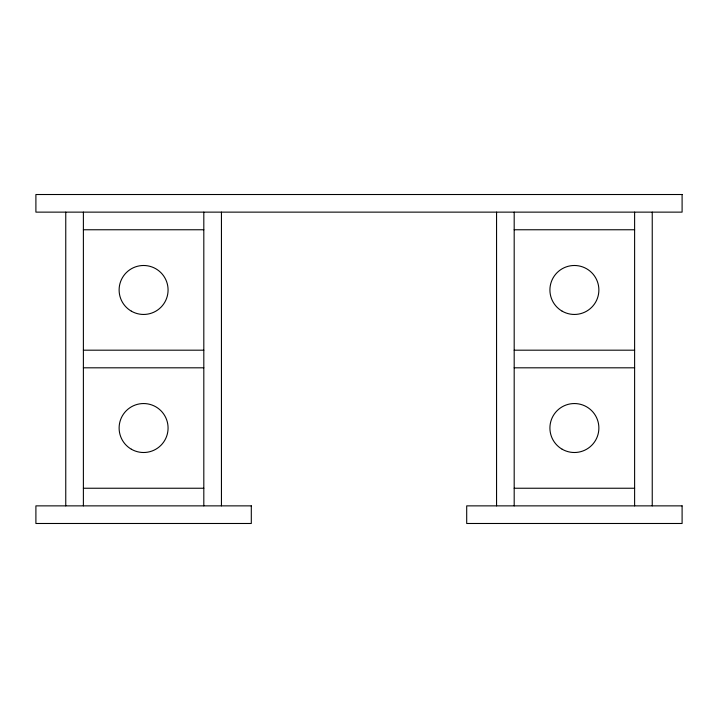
<?xml version="1.0" encoding="UTF-8"?>
<svg xmlns="http://www.w3.org/2000/svg" width="718" height="718" viewBox="0 0 718 718"><rect width="100%" height="100%" fill="white"/><g stroke="black" fill="none" stroke-linecap="round" stroke-linejoin="round"><path stroke-width="1.08" d="M83.387 229.76L203.813 229.76M514.187 229.76L634.613 229.76M83.387 350.187L203.813 350.187M514.187 350.187L634.613 350.187M83.387 367.813L203.813 367.813M514.187 367.813L634.613 367.813M83.387 488.24L203.813 488.24M514.187 488.24L634.613 488.24M652.24 212.133L652.24 505.867M634.613 212.133L634.613 505.867M514.187 212.133L514.187 505.867M496.56 212.133L496.56 505.867M221.44 212.133L221.44 505.867M203.813 212.133L203.813 505.867M83.387 212.133L83.387 505.867M65.76 212.133L65.76 505.867M682.1 194.515L35.9 194.515L35.9 212.133L682.1 212.133L682.1 194.515M251.3 505.867L35.9 505.867L35.9 523.485L251.3 523.485L251.3 505.867M682.1 505.867L466.7 505.867L466.7 523.485L682.1 523.485L682.1 505.867M562.158 449.226A24.475 24.475 0 0 0 598.875 428.027A24.475 24.475 0 0 0 562.158 406.828A24.475 24.475 0 0 0 562.158 449.226M131.358 311.172A24.475 24.475 0 0 0 168.075 289.973A24.475 24.475 0 0 0 131.358 268.774A24.475 24.475 0 0 0 131.358 311.172M131.358 449.226A24.475 24.475 0 0 0 168.075 428.027A24.475 24.475 0 0 0 131.358 406.828A24.475 24.475 0 0 0 131.358 449.226M562.158 311.172A24.475 24.475 0 0 0 598.875 289.973A24.475 24.475 0 0 0 562.158 268.774A24.475 24.475 0 0 0 562.158 311.172"/></g></svg>
